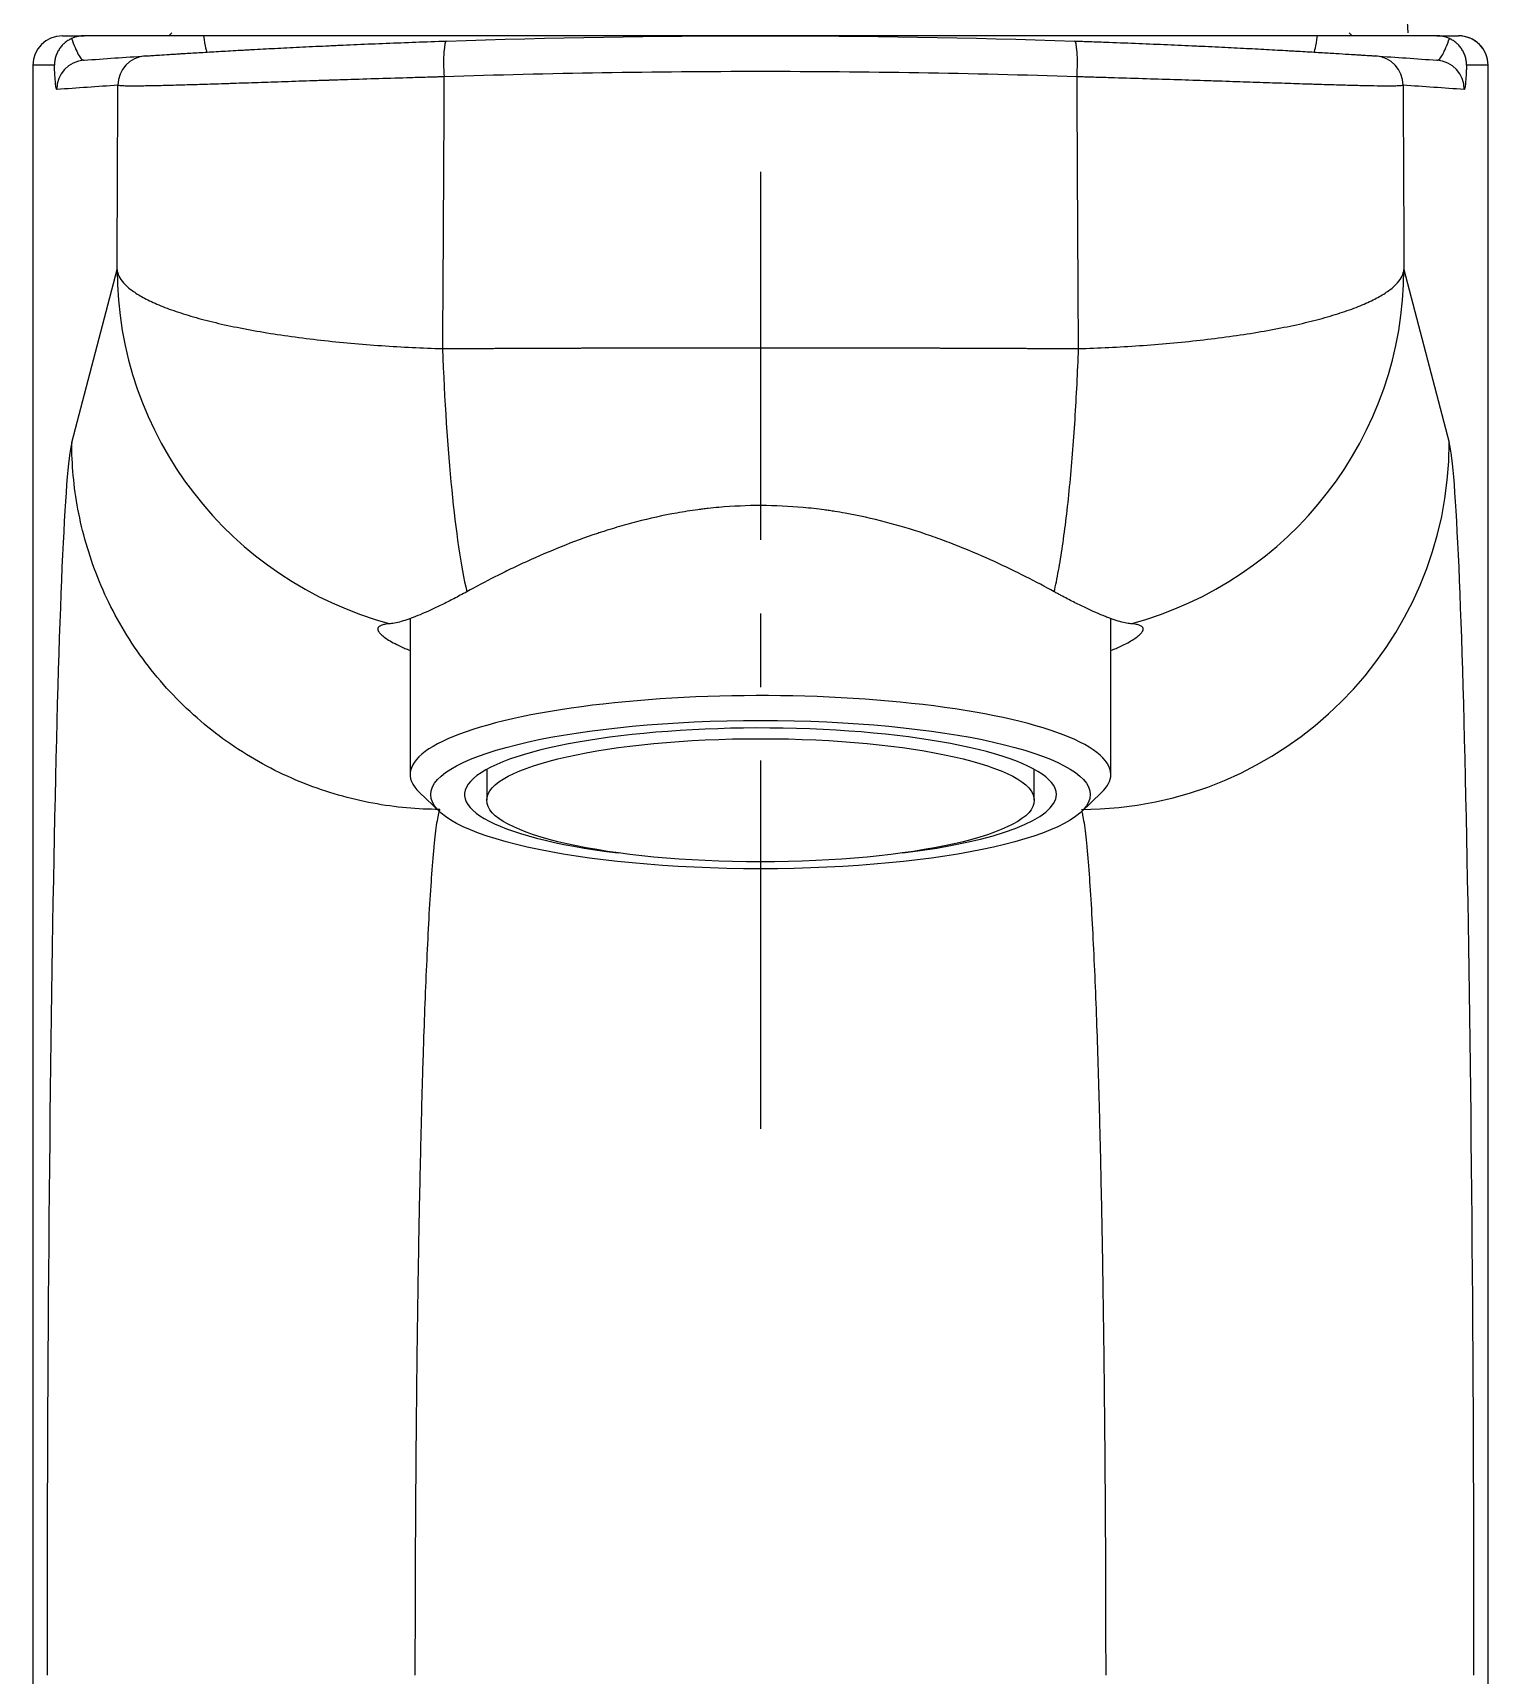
# Model space of a CAD drawing. Extents: x 0 to 790, y 0 to 579.
# Drawn here: x 157.4 to 206.8, y 336.1 to 391.9 of the extents above; entities that cross this region are included whole.
import ezdxf

# ---------------------------------------------------------------- set-up
doc = ezdxf.new("R2010")
doc.units = 0
doc.header["$LTSCALE"] = 10
doc.header["$MEASUREMENT"] = 0
doc.linetypes.add('CENTER', pattern=[2, 1.25, -0.25, 0.25, -0.25])
doc.layers.add('1', color=7, linetype='CONTINUOUS')

msp = doc.modelspace()

# ---------------------------------------------------------------- linework, layer by layer
at = {"layer": '1', "color": 7, "linetype": 'Continuous', "lineweight": -3}
for p, q in [((158.416, 391.788), (159.155, 391.788)), ((162.029, 391.788), (162.129, 391.888)), ((202.229, 391.788), (202.129, 391.888)), ((205.104, 391.788), (205.843, 391.788)), ((157.413, 390.788), (157.413, 273.789)), ((157.413, 390.788), (157.416, 390.788)), ((158.145, 390.788), (157.416, 390.788)), ((157.416, 390.788), (157.416, 273.789)), ((206.842, 390.788), (206.113, 390.788)), ((206.842, 390.788), (206.845, 390.788)), ((206.842, 273.789), (206.842, 390.788)), ((206.845, 273.789), (206.845, 390.788)), ((158.734, 377.973), (160.274, 383.854)), ((203.985, 383.854), (205.524, 377.973)), ((170.229, 372.001), (170.229, 366.704)), ((194.029, 366.704), (194.029, 372.006)), ((172.829, 366.879), (172.829, 365.827)), ((191.429, 365.827), (191.429, 366.879)), ((170.551, 366.086), (171.232, 365.44)), ((193.027, 365.44), (193.708, 366.086))]:
    msp.add_line(p, q, dxfattribs=at)
at = {"layer": '1', "color": 1, "linetype": 'CENTER', "lineweight": -3}
msp.add_line((182.129, 387.173), (182.129, 354.477), dxfattribs=at)
at = {"layer": '1', "color": 7, "linetype": 'Continuous', "lineweight": -3}
for centre, radius, start, end in [((182.129, 390.528), 22.042, 3.5395, 11.4106), ((158.413, 390.788), 1, 90, 180), ((205.845, 390.788), 1, 0, 90)]:
    msp.add_arc(centre, radius, start, end, dxfattribs=at)
for centre, major_axis, ratio, start_param, end_param in [((158.416, 390.788), (0, 1), 0.999763, 0, 1.570796), ((163.046, 396.227), (-0.294, 4.991), 0.042653, 2.663795, 3.141593), ((171.494, 390.611), (-0.033, 0.999), 0.124846, 0, 1.783444), ((192.765, 390.611), (0.033, 0.999), 0.124846, 4.499741, 6.283185), ((201.213, 396.227), (0.294, 4.991), 0.042653, 3.141593, 3.619391), ((205.843, 390.788), (0, -1), 0.999763, 1.570796, 3.141593), ((159.223, 389.964), (-0.072, 0.997), 0.999762, 0, 1.498925), ((161.304, 390.107), (-0.065, 0.998), 0.999762, 0, 1.505432), ((202.955, 390.107), (-0.065, -0.998), 0.999762, 1.636161, 3.141593), ((205.035, 389.964), (-0.072, -0.997), 0.999762, 1.642668, 3.141593), ((172.771, 383.854), (12.093, -3.165), 0.996327, 3.398473, 4.706868), ((191.488, 383.854), (-12.093, -3.165), 0.996327, 1.576317, 2.884713), ((172.771, 383.854), (0.126, -12.499), 0.120401, 4.927873, 5.778076), ((158.81, 336.117), (0, 42), 0.021759, 0.082949, 1.570796), ((193.027, 377.973), (-12.093, -3.165), 0.996327, 1.315719, 2.884713), ((205.449, 336.117), (0, 42), 0.021759, 4.712389, 6.200236), ((182.129, 366.704), (11.9, 0), 0.224951, 0, 3.374561), ((182.129, 366.021), (10.05, 0), 0.224951, 0, 4.210225), ((182.129, 366.704), (11.9, 0), 0.224951, 6.050217, 6.283185), ((182.129, 366.021), (10.05, 0), 0.224951, 5.214553, 6.283185)]:
    msp.add_ellipse(centre, major_axis=major_axis, ratio=ratio, start_param=start_param, end_param=end_param, dxfattribs=at)
for centre, major_axis in [((182.129, 366.021), (11.2, 0)), ((182.129, 365.827), (9.3, 0))]:
    msp.add_ellipse(centre, major_axis=major_axis, ratio=0.224951, dxfattribs=at)
for points, knots in [([(158.727, 391.695), (158.683, 391.675), (158.642, 391.651), (158.562, 391.599), (158.524, 391.571), (158.479, 391.531), (158.471, 391.523), (158.453, 391.507), (158.445, 391.499), (158.419, 391.473), (158.403, 391.456), (158.357, 391.402), (158.329, 391.364), (158.291, 391.304), (158.279, 391.284), (158.256, 391.242), (158.245, 391.221), (158.216, 391.156), (158.183, 391.068), (158.163, 390.977), (158.153, 390.906), (158.15, 390.883), (158.147, 390.847), (158.146, 390.83), (158.146, 390.812), (158.146, 390.803), (158.146, 390.8), (158.145, 390.794), (158.145, 390.791), (158.145, 390.788)], [0, 0, 0, 0, 0.125, 0.125, 0.25, 0.25, 0.28125, 0.28125, 0.3125, 0.3125, 0.375, 0.375, 0.5, 0.5, 0.5625, 0.5625, 0.625, 0.625, 0.75, 0.875, 0.875, 0.9375, 0.9375, 0.96875, 0.984375, 0.984375, 0.992187, 0.992187, 1, 1, 1, 1]), ([(159.155, 391.788), (159.123, 391.788), (159.091, 391.787), (159.04, 391.782), (159.023, 391.78), (158.989, 391.775), (158.971, 391.772), (158.917, 391.761), (158.88, 391.752), (158.824, 391.734), (158.804, 391.727), (158.766, 391.712), (158.747, 391.704), (158.727, 391.695)], [0, 0, 0, 0, 0.25, 0.25, 0.375, 0.375, 0.5, 0.5, 0.75, 0.75, 0.875, 0.875, 1, 1, 1, 1]), ([(158.727, 391.695), (158.768, 391.585), (158.808, 391.483), (158.885, 391.303), (158.923, 391.224), (158.994, 391.093), (159.028, 391.043), (159.092, 390.976), (159.123, 390.959), (159.152, 390.961)], [0, 0, 0, 0, 0.25, 0.25, 0.5, 0.5, 0.75, 0.75, 1, 1, 1, 1]), ([(163.209, 391.788), (163.021, 391.788), (162.835, 391.788), (162.466, 391.788), (162.101, 391.788), (161.566, 391.788), (161.216, 391.788), (160.957, 391.788), (160.871, 391.788), (160.743, 391.788), (160.701, 391.788), (160.616, 391.788), (160.407, 391.788), (160.043, 391.788), (159.583, 391.788), (159.295, 391.788), (159.155, 391.788)], [0, 0, 0, 0, 0.125, 0.125, 0.25, 0.375, 0.5, 0.5, 0.5625, 0.5625, 0.59375, 0.59375, 0.625, 0.75, 0.875, 1, 1, 1, 1]), ([(161.238, 391.105), (161.246, 391.105), (161.269, 391.107), (161.318, 391.11), (161.328, 391.11), (161.351, 391.112), (161.389, 391.114), (161.435, 391.117), (161.537, 391.124), (161.703, 391.135), (161.927, 391.149), (162.116, 391.161), (162.183, 391.165), (162.289, 391.172), (162.343, 391.175), (162.4, 391.178), (162.438, 391.181), (162.457, 391.182), (162.632, 391.193), (162.801, 391.203), (163.162, 391.225), (163.356, 391.236), (163.767, 391.26), (163.985, 391.273), (164.331, 391.292), (164.45, 391.299), (164.602, 391.307), (164.663, 391.31), (164.725, 391.314), (164.819, 391.319), (164.882, 391.322), (165.2, 391.339), (165.726, 391.367), (166.29, 391.395), (166.872, 391.424), (167.172, 391.438), (167.559, 391.456), (167.637, 391.459), (167.755, 391.465), (167.794, 391.466), (167.873, 391.47), (168.072, 391.479), (168.272, 391.488), (168.755, 391.508), (169.409, 391.535), (170.082, 391.561), (170.764, 391.586), (171.11, 391.598), (171.46, 391.61)], [0, 0, 0, 0, 0.0625, 0.0625, 0.078125, 0.078125, 0.09375, 0.125, 0.125, 0.1875, 0.25, 0.25, 0.28125, 0.28125, 0.296875, 0.304688, 0.304688, 0.3125, 0.3125, 0.375, 0.375, 0.4375, 0.4375, 0.5, 0.5, 0.53125, 0.53125, 0.539063, 0.546875, 0.546875, 0.5625, 0.5625, 0.625, 0.6875, 0.6875, 0.75, 0.75, 0.765625, 0.765625, 0.773438, 0.773438, 0.78125, 0.8125, 0.8125, 0.875, 0.9375, 0.9375, 1, 1, 1, 1]), ([(182.129, 391.788), (181.933, 391.788), (181.736, 391.788), (181.343, 391.788), (180.754, 391.788), (180.164, 391.788), (178.984, 391.788), (178.197, 391.788), (175.835, 391.788), (174.259, 391.788), (171.105, 391.788), (169.527, 391.788), (166.369, 391.788), (164.789, 391.788), (163.209, 391.788)], [0, 0, 0, 0, 0.03125, 0.03125, 0.0625, 0.125, 0.125, 0.25, 0.25, 0.5, 0.5, 0.75, 0.75, 1, 1, 1, 1]), ([(201.05, 391.788), (199.469, 391.788), (197.89, 391.788), (194.732, 391.788), (193.154, 391.788), (190, 391.788), (188.424, 391.788), (186.062, 391.788), (185.275, 391.788), (184.095, 391.788), (183.505, 391.788), (182.916, 391.788), (182.522, 391.788), (182.326, 391.788), (182.129, 391.788)], [0, 0, 0, 0, 0.25, 0.25, 0.5, 0.5, 0.75, 0.75, 0.875, 0.875, 0.9375, 0.96875, 0.96875, 1, 1, 1, 1]), ([(192.798, 391.61), (192.974, 391.604), (193.149, 391.598), (193.41, 391.589), (193.497, 391.586), (193.67, 391.58), (193.756, 391.577), (194.185, 391.561), (194.522, 391.548), (195.186, 391.521), (195.512, 391.508), (196.154, 391.48), (196.469, 391.466), (196.856, 391.449), (196.933, 391.445), (197.087, 391.438), (197.163, 391.434), (197.39, 391.424), (197.539, 391.416), (197.977, 391.395), (198.259, 391.381), (198.803, 391.353), (199.065, 391.339), (199.569, 391.312), (199.812, 391.299), (200.102, 391.282), (200.159, 391.279), (200.272, 391.273), (200.44, 391.263), (200.6, 391.254), (200.91, 391.236), (201.296, 391.213), (201.63, 391.193), (201.938, 391.174), (202.079, 391.165), (202.238, 391.155), (202.27, 391.153), (202.33, 391.149), (202.417, 391.144), (202.496, 391.138), (202.642, 391.129), (202.807, 391.118), (202.913, 391.112), (202.99, 391.107), (203.013, 391.105), (203.021, 391.105)], [0, 0, 0, 0, 0.03125, 0.03125, 0.046875, 0.046875, 0.0625, 0.0625, 0.125, 0.125, 0.1875, 0.1875, 0.25, 0.25, 0.265625, 0.265625, 0.28125, 0.28125, 0.3125, 0.3125, 0.375, 0.375, 0.4375, 0.4375, 0.5, 0.5, 0.515625, 0.515625, 0.53125, 0.5625, 0.5625, 0.625, 0.6875, 0.6875, 0.75, 0.75, 0.765625, 0.765625, 0.78125, 0.8125, 0.8125, 0.875, 0.9375, 0.9375, 1, 1, 1, 1]), ([(205.104, 391.788), (204.965, 391.788), (204.821, 391.788), (204.634, 391.788), (204.596, 391.788), (204.52, 391.788), (204.405, 391.788), (204.288, 391.788), (204.052, 391.788), (203.73, 391.788), (203.227, 391.788), (202.877, 391.788), (202.654, 391.788), (202.609, 391.788), (202.52, 391.788), (202.385, 391.788), (202.249, 391.788), (201.976, 391.788), (201.609, 391.788), (201.237, 391.788), (201.05, 391.788)], [0, 0, 0, 0, 0.125, 0.125, 0.15625, 0.15625, 0.1875, 0.25, 0.25, 0.375, 0.5, 0.625, 0.625, 0.65625, 0.65625, 0.6875, 0.75, 0.75, 0.875, 1, 1, 1, 1]), ([(205.532, 391.695), (205.493, 391.713), (205.455, 391.728), (205.398, 391.746), (205.379, 391.751), (205.342, 391.761), (205.324, 391.765), (205.27, 391.776), (205.236, 391.781), (205.185, 391.785), (205.169, 391.787), (205.136, 391.788), (205.12, 391.788), (205.104, 391.788)], [0, 0, 0, 0, 0.25, 0.25, 0.375, 0.375, 0.5, 0.5, 0.75, 0.75, 0.875, 0.875, 1, 1, 1, 1]), ([(205.107, 390.961), (205.136, 390.959), (205.167, 390.976), (205.231, 391.043), (205.265, 391.093), (205.309, 391.174), (205.318, 391.191), (205.336, 391.227), (205.346, 391.246), (205.374, 391.305), (205.393, 391.347), (205.45, 391.483), (205.49, 391.585), (205.532, 391.695)], [0, 0, 0, 0, 0.25, 0.25, 0.5, 0.5, 0.5625, 0.5625, 0.625, 0.625, 0.75, 0.75, 1, 1, 1, 1]), ([(206.113, 390.788), (206.113, 390.791), (206.113, 390.794), (206.113, 390.8), (206.113, 390.803), (206.113, 390.812), (206.112, 390.83), (206.111, 390.847), (206.109, 390.883), (206.106, 390.906), (206.096, 390.977), (206.076, 391.068), (206.043, 391.156), (206.013, 391.221), (206.003, 391.242), (205.98, 391.284), (205.968, 391.304), (205.93, 391.364), (205.902, 391.402), (205.856, 391.456), (205.839, 391.473), (205.814, 391.499), (205.806, 391.507), (205.788, 391.523), (205.779, 391.531), (205.735, 391.571), (205.697, 391.599), (205.617, 391.651), (205.575, 391.675), (205.532, 391.695)], [0, 0, 0, 0, 0.007813, 0.007813, 0.015625, 0.015625, 0.03125, 0.0625, 0.0625, 0.125, 0.125, 0.25, 0.375, 0.375, 0.4375, 0.4375, 0.5, 0.5, 0.625, 0.625, 0.6875, 0.6875, 0.71875, 0.71875, 0.75, 0.75, 0.875, 0.875, 1, 1, 1, 1]), ([(158.224, 389.964), (158.217, 389.963), (158.21, 389.982), (158.197, 390.056), (158.19, 390.11), (158.177, 390.252), (158.169, 390.36), (158.161, 390.492), (158.158, 390.547), (158.156, 390.575), (158.152, 390.663), (158.149, 390.724), (158.145, 390.788)], [0, 0, 0, 0, 0.25, 0.25, 0.5, 0.5, 0.75, 0.8125, 0.8125, 0.875, 0.875, 1, 1, 1, 1]), ([(206.113, 390.788), (206.11, 390.724), (206.107, 390.663), (206.102, 390.576), (206.101, 390.547), (206.098, 390.493), (206.096, 390.466), (206.088, 390.338), (206.082, 390.251), (206.069, 390.11), (206.062, 390.056), (206.049, 389.982), (206.042, 389.963), (206.035, 389.964)], [0, 0, 0, 0, 0.125, 0.125, 0.1875, 0.1875, 0.25, 0.25, 0.5, 0.5, 0.75, 0.75, 1, 1, 1, 1]), ([(171.379, 390.396), (171.376, 390.396), (171.373, 390.395), (171.367, 390.395), (171.358, 390.395), (171.337, 390.394), (171.296, 390.393), (171.213, 390.391), (171.048, 390.386), (170.719, 390.377), (170.44, 390.368), (169.886, 390.352), (169.158, 390.33), (168.449, 390.307), (167.925, 390.291), (167.752, 390.285), (167.537, 390.278), (167.494, 390.277), (167.408, 390.274), (167.366, 390.272), (167.238, 390.268), (167.153, 390.266), (166.734, 390.252), (166.409, 390.241), (165.778, 390.22), (165.168, 390.199), (164.596, 390.18), (164.252, 390.169), (164.184, 390.167), (164.082, 390.163), (164.049, 390.162), (163.982, 390.16), (163.816, 390.154), (163.655, 390.149), (163.28, 390.137), (163.044, 390.13), (162.598, 390.116), (162.388, 390.11), (161.996, 390.1), (161.814, 390.095), (161.624, 390.091), (161.603, 390.091), (161.562, 390.09), (161.501, 390.088), (161.363, 390.086), (161.255, 390.084), (161.049, 390.081), (160.807, 390.079), (160.627, 390.081), (160.516, 390.084), (160.483, 390.085), (160.44, 390.087), (160.426, 390.088), (160.401, 390.09), (160.39, 390.091), (160.358, 390.094), (160.341, 390.096), (160.323, 390.1), (160.315, 390.102), (160.308, 390.104), (160.306, 390.105), (160.305, 390.106), (160.304, 390.106), (160.304, 390.107), (160.304, 390.107), (160.304, 390.107), (160.304, 390.107)], [0, 0, 0, 0, 0.000488, 0.000488, 0.000977, 0.001953, 0.003906, 0.007812, 0.015625, 0.03125, 0.0625, 0.0625, 0.125, 0.1875, 0.1875, 0.21875, 0.21875, 0.226562, 0.226562, 0.234375, 0.234375, 0.25, 0.25, 0.3125, 0.3125, 0.375, 0.4375, 0.4375, 0.453125, 0.453125, 0.460937, 0.460937, 0.46875, 0.5, 0.5, 0.5625, 0.5625, 0.625, 0.625, 0.6875, 0.6875, 0.695312, 0.695312, 0.703125, 0.71875, 0.75, 0.75, 0.8125, 0.875, 0.875, 0.90625, 0.90625, 0.921875, 0.921875, 0.9375, 0.9375, 0.96875, 0.96875, 0.984375, 0.992187, 0.996094, 0.998047, 0.999023, 0.999512, 0.999512, 1, 1, 1, 1]), ([(203.955, 390.107), (203.955, 390.107), (203.955, 390.107), (203.955, 390.107), (203.955, 390.106), (203.954, 390.106), (203.953, 390.105), (203.95, 390.104), (203.944, 390.102), (203.926, 390.097), (203.901, 390.094), (203.839, 390.088), (203.724, 390.082), (203.545, 390.08), (203.387, 390.08), (203.33, 390.08), (203.238, 390.081), (203.207, 390.081), (203.142, 390.082), (203.108, 390.083), (202.935, 390.085), (202.783, 390.088), (202.449, 390.095), (202.268, 390.1), (201.877, 390.11), (201.668, 390.116), (201.332, 390.126), (201.217, 390.13), (201.038, 390.135), (200.977, 390.137), (200.855, 390.141), (200.792, 390.143), (200.478, 390.153), (200.215, 390.162), (199.669, 390.18), (199.385, 390.19), (198.795, 390.209), (198.49, 390.22), (198.015, 390.235), (197.854, 390.241), (197.608, 390.249), (197.525, 390.252), (197.359, 390.257), (197.275, 390.26), (196.856, 390.274), (196.514, 390.285), (195.819, 390.307), (195.466, 390.318), (194.747, 390.341), (194.381, 390.352), (193.917, 390.366), (193.824, 390.368), (193.636, 390.374), (193.542, 390.377), (193.354, 390.382), (193.212, 390.386), (193.046, 390.391), (192.963, 390.393), (192.922, 390.394), (192.901, 390.395), (192.892, 390.395), (192.886, 390.395), (192.883, 390.396), (192.88, 390.396)], [0, 0, 0, 0, 0.000488, 0.000488, 0.000977, 0.001953, 0.003906, 0.007813, 0.015625, 0.03125, 0.0625, 0.0625, 0.125, 0.1875, 0.1875, 0.21875, 0.21875, 0.234375, 0.234375, 0.25, 0.25, 0.3125, 0.3125, 0.375, 0.375, 0.4375, 0.4375, 0.46875, 0.46875, 0.484375, 0.484375, 0.5, 0.5, 0.5625, 0.5625, 0.625, 0.625, 0.6875, 0.6875, 0.71875, 0.71875, 0.734375, 0.734375, 0.75, 0.75, 0.8125, 0.8125, 0.875, 0.875, 0.9375, 0.9375, 0.953125, 0.953125, 0.96875, 0.96875, 0.984375, 0.992187, 0.996094, 0.998047, 0.999023, 0.999512, 0.999512, 1, 1, 1, 1]), ([(160.274, 383.854), (160.281, 383.779), (160.302, 383.704), (160.376, 383.552), (160.428, 383.475), (160.565, 383.32), (160.65, 383.242), (160.853, 383.087), (160.971, 383.009), (161.242, 382.855), (161.395, 382.779), (161.734, 382.628), (161.921, 382.554), (162.326, 382.41), (162.545, 382.339), (163.013, 382.201), (163.262, 382.135), (163.787, 382.007), (164.063, 381.946), (164.639, 381.83), (164.938, 381.774), (165.556, 381.67), (165.875, 381.622), (166.526, 381.532), (166.858, 381.49), (167.533, 381.414), (167.875, 381.379), (168.565, 381.318), (168.912, 381.291), (169.606, 381.243), (169.953, 381.223), (170.644, 381.19), (170.988, 381.176), (171.327, 381.166)], [0, 0, 0, 0, 0.0625, 0.0625, 0.125, 0.125, 0.1875, 0.1875, 0.25, 0.25, 0.3125, 0.3125, 0.375, 0.375, 0.4375, 0.4375, 0.5, 0.5, 0.5625, 0.5625, 0.625, 0.625, 0.6875, 0.6875, 0.75, 0.75, 0.8125, 0.8125, 0.875, 0.875, 0.9375, 0.9375, 1, 1, 1, 1]), ([(192.931, 381.166), (193.271, 381.176), (193.615, 381.19), (194.306, 381.223), (194.653, 381.243), (195.347, 381.291), (195.694, 381.318), (196.383, 381.379), (196.726, 381.414), (197.4, 381.49), (197.733, 381.532), (198.384, 381.622), (198.703, 381.67), (199.321, 381.774), (199.62, 381.83), (200.196, 381.946), (200.472, 382.007), (200.997, 382.135), (201.246, 382.201), (201.714, 382.339), (201.933, 382.41), (202.338, 382.554), (202.525, 382.628), (202.864, 382.779), (203.016, 382.855), (203.288, 383.009), (203.406, 383.087), (203.609, 383.242), (203.694, 383.32), (203.831, 383.475), (203.883, 383.552), (203.957, 383.704), (203.978, 383.779), (203.985, 383.854)], [0, 0, 0, 0, 0.0625, 0.0625, 0.125, 0.125, 0.1875, 0.1875, 0.25, 0.25, 0.3125, 0.3125, 0.375, 0.375, 0.4375, 0.4375, 0.5, 0.5, 0.5625, 0.5625, 0.625, 0.625, 0.6875, 0.6875, 0.75, 0.75, 0.8125, 0.8125, 0.875, 0.875, 0.9375, 0.9375, 1, 1, 1, 1]), ([(171.327, 381.166), (171.377, 381.167), (171.475, 381.167), (171.623, 381.168), (171.771, 381.169), (171.919, 381.169), (172.067, 381.17), (172.215, 381.171), (172.363, 381.172), (172.511, 381.172), (172.659, 381.173), (172.807, 381.174), (172.955, 381.174), (173.103, 381.175), (173.251, 381.176), (173.399, 381.176), (173.547, 381.177), (173.695, 381.178), (173.843, 381.178), (173.991, 381.179), (174.139, 381.18), (174.287, 381.18), (174.435, 381.181), (174.583, 381.181), (174.731, 381.182), (174.879, 381.182), (175.027, 381.183), (175.175, 381.183), (175.323, 381.184), (175.471, 381.184), (175.618, 381.185), (175.766, 381.185), (175.914, 381.186), (176.062, 381.186), (176.21, 381.187), (176.358, 381.187), (176.506, 381.188), (176.654, 381.188), (176.802, 381.188), (176.95, 381.189), (177.098, 381.189), (177.246, 381.19), (177.394, 381.19), (177.542, 381.19), (177.69, 381.191), (177.838, 381.191), (177.986, 381.191), (178.134, 381.192), (178.282, 381.192), (178.43, 381.192), (178.578, 381.192), (178.726, 381.193), (178.874, 381.193), (179.022, 381.193), (179.17, 381.193), (179.318, 381.194), (179.466, 381.194), (179.614, 381.194), (179.762, 381.194), (179.91, 381.194), (180.058, 381.195), (180.206, 381.195), (180.354, 381.195), (180.502, 381.195), (180.65, 381.195), (180.798, 381.195), (180.946, 381.195), (181.094, 381.195), (181.242, 381.195), (181.39, 381.195), (181.537, 381.196), (181.685, 381.196), (181.833, 381.196), (181.981, 381.196), (182.129, 381.196), (182.277, 381.196), (182.425, 381.196), (182.573, 381.196), (182.721, 381.196), (182.869, 381.195), (183.017, 381.195), (183.165, 381.195), (183.313, 381.195), (183.461, 381.195), (183.609, 381.195), (183.757, 381.195), (183.905, 381.195), (184.053, 381.195), (184.201, 381.195), (184.349, 381.194), (184.497, 381.194), (184.645, 381.194), (184.793, 381.194), (184.941, 381.194), (185.089, 381.193), (185.237, 381.193), (185.385, 381.193), (185.533, 381.193), (185.681, 381.192), (185.829, 381.192), (185.977, 381.192), (186.125, 381.192), (186.273, 381.191), (186.421, 381.191), (186.569, 381.191), (186.717, 381.19), (186.865, 381.19), (187.013, 381.19), (187.161, 381.189), (187.309, 381.189), (187.457, 381.188), (187.605, 381.188), (187.753, 381.188), (187.9, 381.187), (188.048, 381.187), (188.196, 381.186), (188.344, 381.186), (188.492, 381.185), (188.64, 381.185), (188.788, 381.184), (188.936, 381.184), (189.084, 381.183), (189.232, 381.183), (189.38, 381.182), (189.528, 381.182), (189.676, 381.181), (189.824, 381.181), (189.972, 381.18), (190.12, 381.18), (190.268, 381.179), (190.416, 381.178), (190.564, 381.178), (190.712, 381.177), (190.86, 381.176), (191.008, 381.176), (191.156, 381.175), (191.304, 381.174), (191.452, 381.174), (191.6, 381.173), (191.748, 381.172), (191.896, 381.172), (192.044, 381.171), (192.192, 381.17), (192.34, 381.169), (192.488, 381.169), (192.635, 381.168), (192.783, 381.167), (192.882, 381.167), (192.931, 381.166)], [0, 0, 0, 0, 0.006881, 0.013761, 0.020639, 0.027516, 0.034392, 0.041267, 0.04814, 0.055013, 0.061884, 0.068754, 0.075622, 0.08249, 0.089356, 0.096222, 0.103086, 0.109949, 0.116812, 0.123673, 0.130533, 0.137392, 0.144251, 0.151108, 0.157964, 0.16482, 0.171674, 0.178528, 0.185381, 0.192233, 0.199084, 0.205935, 0.212784, 0.219633, 0.226481, 0.233329, 0.240175, 0.247021, 0.253866, 0.260711, 0.267555, 0.274398, 0.281241, 0.288083, 0.294925, 0.301766, 0.308606, 0.315446, 0.322286, 0.329125, 0.335964, 0.342802, 0.349639, 0.356477, 0.363314, 0.37015, 0.376987, 0.383822, 0.390658, 0.397493, 0.404328, 0.411163, 0.417998, 0.424832, 0.431666, 0.4385, 0.445334, 0.452167, 0.459001, 0.465834, 0.472667, 0.479501, 0.486334, 0.493167, 0.5, 0.506833, 0.513666, 0.520499, 0.527333, 0.534166, 0.540999, 0.547833, 0.554666, 0.5615, 0.568334, 0.575168, 0.582002, 0.588837, 0.595672, 0.602507, 0.609342, 0.616178, 0.623013, 0.62985, 0.636686, 0.643523, 0.650361, 0.657198, 0.664036, 0.670875, 0.677714, 0.684554, 0.691394, 0.698234, 0.705075, 0.711917, 0.718759, 0.725602, 0.732445, 0.739289, 0.746134, 0.752979, 0.759825, 0.766671, 0.773519, 0.780367, 0.787216, 0.794065, 0.800916, 0.807767, 0.814619, 0.821472, 0.828326, 0.83518, 0.842036, 0.848892, 0.855749, 0.862608, 0.869467, 0.876327, 0.883188, 0.890051, 0.896914, 0.903778, 0.910644, 0.91751, 0.924378, 0.931246, 0.938116, 0.944987, 0.95186, 0.958733, 0.965608, 0.972484, 0.979361, 0.986239, 0.993119, 1, 1, 1, 1]), ([(192.106, 372.908), (192.156, 373.125), (192.204, 373.365), (192.299, 373.886), (192.345, 374.168), (192.433, 374.769), (192.475, 375.088), (192.556, 375.757), (192.594, 376.108), (192.665, 376.833), (192.698, 377.207), (192.759, 377.974), (192.787, 378.365), (192.837, 379.158), (192.86, 379.559), (192.9, 380.362), (192.917, 380.765), (192.931, 381.166)], [0, 0, 0, 0, 0.125, 0.125, 0.25, 0.25, 0.375, 0.375, 0.5, 0.5, 0.625, 0.625, 0.75, 0.75, 0.875, 0.875, 1, 1, 1, 1]), ([(171.232, 365.516), (170.864, 365.517), (170.489, 365.534), (169.73, 365.603), (169.346, 365.656), (168.573, 365.8), (168.185, 365.891), (167.408, 366.113), (167.02, 366.245), (166.252, 366.549), (165.871, 366.722), (165.124, 367.108), (164.757, 367.322), (164.043, 367.787), (163.696, 368.04), (163.028, 368.58), (162.708, 368.869), (162.098, 369.476), (161.809, 369.796), (161.266, 370.462), (161.013, 370.807), (160.546, 371.519), (160.332, 371.885), (159.944, 372.63), (159.771, 373.009), (159.466, 373.775), (159.334, 374.162), (159.11, 374.936), (159.019, 375.323), (158.875, 376.094), (158.822, 376.477), (158.752, 377.233), (158.735, 377.606), (158.734, 377.973)], [0, 0, 0, 0, 0.0625, 0.0625, 0.125, 0.125, 0.1875, 0.1875, 0.25, 0.25, 0.3125, 0.3125, 0.375, 0.375, 0.4375, 0.4375, 0.5, 0.5, 0.5625, 0.5625, 0.625, 0.625, 0.6875, 0.6875, 0.75, 0.75, 0.8125, 0.8125, 0.875, 0.875, 0.9375, 0.9375, 1, 1, 1, 1]), ([(192.106, 372.908), (191.8, 373.076), (191.477, 373.247), (190.801, 373.59), (190.447, 373.762), (189.708, 374.1), (189.323, 374.267), (188.87, 374.448), (188.819, 374.468), (188.718, 374.508), (188.667, 374.528), (188.513, 374.587), (188.41, 374.626), (188.099, 374.741), (187.889, 374.814), (187.252, 375.027), (186.818, 375.158), (185.927, 375.39), (185.472, 375.492), (184.887, 375.597), (184.77, 375.617), (184.592, 375.645), (184.533, 375.654), (184.414, 375.671), (184.117, 375.713), (183.819, 375.747), (183.105, 375.813), (182.628, 375.835), (181.673, 375.837), (181.194, 375.815), (180.595, 375.762), (180.475, 375.75), (180.295, 375.73), (180.235, 375.723), (180.116, 375.708), (179.818, 375.67), (179.523, 375.624), (178.824, 375.499), (178.367, 375.399), (177.694, 375.224), (177.472, 375.163), (177.143, 375.065), (176.979, 375.014), (176.816, 374.962), (176.708, 374.927), (176.654, 374.909), (176.17, 374.748), (175.756, 374.595), (174.956, 374.276), (174.571, 374.109), (174.013, 373.854), (173.83, 373.768), (173.562, 373.639), (173.473, 373.595), (173.298, 373.508), (173.211, 373.465), (172.783, 373.248), (172.459, 373.076), (172.153, 372.908)], [0, 0, 0, 0, 0.0625, 0.0625, 0.125, 0.125, 0.1875, 0.1875, 0.195312, 0.195312, 0.203125, 0.203125, 0.21875, 0.21875, 0.25, 0.25, 0.3125, 0.3125, 0.375, 0.375, 0.390625, 0.390625, 0.398437, 0.398437, 0.40625, 0.4375, 0.4375, 0.5, 0.5, 0.5625, 0.5625, 0.578125, 0.578125, 0.585937, 0.585937, 0.59375, 0.625, 0.625, 0.6875, 0.6875, 0.71875, 0.71875, 0.734375, 0.742187, 0.742187, 0.75, 0.75, 0.8125, 0.8125, 0.875, 0.875, 0.90625, 0.90625, 0.921875, 0.921875, 0.9375, 0.9375, 1, 1, 1, 1]), ([(172.153, 372.908), (172.002, 372.825), (171.709, 372.669), (171.434, 372.53), (171.235, 372.432), (171.17, 372.4), (171.074, 372.355), (171.042, 372.34), (170.98, 372.31), (170.825, 372.239), (170.565, 372.125), (170.255, 372.003), (169.981, 371.911), (169.823, 371.869), (169.714, 371.846), (169.679, 371.839), (169.612, 371.829), (169.581, 371.825), (169.551, 371.823)], [0, 0, 0, 0, 0.125, 0.25, 0.25, 0.3125, 0.3125, 0.34375, 0.34375, 0.375, 0.5, 0.625, 0.75, 0.875, 0.875, 0.9375, 0.9375, 1, 1, 1, 1]), ([(194.708, 371.823), (194.649, 371.828), (194.518, 371.848), (194.282, 371.909), (194.099, 371.971), (193.976, 372.016), (193.951, 372.025), (193.9, 372.045), (193.823, 372.075), (193.742, 372.107), (193.577, 372.176), (193.345, 372.278), (192.966, 372.458), (192.692, 372.597), (192.478, 372.708), (192.369, 372.765), (192.258, 372.826), (192.182, 372.866), (192.144, 372.887), (192.106, 372.908)], [0, 0, 0, 0, 0.125, 0.25, 0.375, 0.375, 0.40625, 0.40625, 0.4375, 0.5, 0.5, 0.625, 0.75, 0.875, 0.875, 0.9375, 0.96875, 0.96875, 1, 1, 1, 1]), ([(169.551, 371.823), (169.483, 371.818), (169.364, 371.803), (169.235, 371.769), (169.154, 371.721), (169.122, 371.659), (169.133, 371.607), (169.151, 371.571), (169.155, 371.564), (169.164, 371.549), (169.169, 371.542), (169.186, 371.519), (169.2, 371.503), (169.246, 371.453), (169.325, 371.384), (169.491, 371.269), (169.707, 371.147), (169.883, 371.062), (170.027, 370.998), (170.078, 370.976), (170.156, 370.944), (170.183, 370.933), (170.214, 370.921), (170.219, 370.919), (170.223, 370.918)], [0, 0, 0, 0, 0.092687, 0.185374, 0.278061, 0.370748, 0.463435, 0.463435, 0.486607, 0.486607, 0.509778, 0.509778, 0.556122, 0.556122, 0.648809, 0.741496, 0.834183, 0.92687, 0.92687, 0.973213, 0.973213, 0.996385, 0.996385, 1, 1, 1, 1]), ([(194.04, 370.919), (194.042, 370.92), (194.045, 370.921), (194.075, 370.933), (194.102, 370.944), (194.181, 370.976), (194.231, 370.997), (194.376, 371.061), (194.552, 371.146), (194.767, 371.269), (194.934, 371.383), (195.012, 371.453), (195.059, 371.502), (195.079, 371.526), (195.094, 371.549), (195.104, 371.564), (195.108, 371.571), (195.126, 371.607), (195.137, 371.659), (195.105, 371.721), (195.024, 371.769), (194.894, 371.803), (194.776, 371.818), (194.708, 371.823)], [0, 0, 0, 0, 0.002366, 0.002366, 0.025567, 0.025567, 0.071969, 0.071969, 0.164772, 0.257575, 0.350378, 0.443181, 0.443181, 0.489583, 0.512784, 0.512784, 0.535984, 0.535984, 0.628787, 0.721591, 0.814394, 0.907197, 1, 1, 1, 1]), ([(171.232, 365.516), (171.214, 365.468), (171.179, 365.341), (171.129, 365.062), (171.081, 364.702), (171.034, 364.27), (170.99, 363.774), (170.962, 363.406), (170.921, 362.828), (170.894, 362.411), (170.845, 361.53), (170.821, 361.067), (170.777, 360.111), (170.756, 359.618), (170.717, 358.62), (170.699, 358.114), (170.673, 357.354), (170.665, 357.101), (170.653, 356.723), (170.648, 356.533), (170.641, 356.314), (170.638, 356.204), (170.636, 356.149), (170.636, 356.122), (170.635, 356.108), (170.635, 356.101), (170.635, 356.098), (170.635, 356.096), (170.635, 356.095), (170.635, 356.095), (170.635, 356.094), (170.635, 356.094), (170.635, 356.094), (170.615, 355.389), (170.596, 354.655), (170.561, 353.143), (170.544, 352.363), (170.514, 350.767), (170.5, 349.951), (170.475, 348.289), (170.464, 347.444), (170.444, 345.734), (170.435, 344.87), (170.42, 343.129), (170.413, 342.253), (170.403, 340.497), (170.4, 339.617), (170.395, 337.863), (170.393, 336.987), (170.393, 336.117)], [0, 0, 0, 0, 0.03125, 0.0625, 0.09375, 0.125, 0.15625, 0.1875, 0.1875, 0.25, 0.25, 0.3125, 0.3125, 0.375, 0.375, 0.4375, 0.4375, 0.46875, 0.46875, 0.484375, 0.492188, 0.496094, 0.498047, 0.499023, 0.499512, 0.499756, 0.499878, 0.499939, 0.499969, 0.499985, 0.499992, 0.499992, 0.5, 0.5, 0.5625, 0.5625, 0.625, 0.625, 0.6875, 0.6875, 0.75, 0.75, 0.8125, 0.8125, 0.875, 0.875, 0.9375, 0.9375, 1, 1, 1, 1]), ([(193.865, 336.117), (193.865, 336.987), (193.864, 337.862), (193.859, 339.617), (193.855, 340.497), (193.845, 342.252), (193.839, 343.128), (193.824, 344.869), (193.815, 345.734), (193.795, 347.444), (193.784, 348.289), (193.759, 349.95), (193.745, 350.767), (193.715, 352.363), (193.698, 353.143), (193.672, 354.277), (193.663, 354.649), (193.649, 355.199), (193.641, 355.471), (193.633, 355.784), (193.628, 355.939), (193.626, 356.017), (193.625, 356.056), (193.625, 356.075), (193.624, 356.085), (193.624, 356.089), (193.624, 356.092), (193.624, 356.093), (193.624, 356.094), (193.624, 356.094), (193.624, 356.094), (193.624, 356.094), (193.61, 356.595), (193.594, 357.101), (193.56, 358.114), (193.542, 358.62), (193.503, 359.618), (193.482, 360.111), (193.438, 361.067), (193.414, 361.53), (193.364, 362.411), (193.338, 362.828), (193.297, 363.405), (193.269, 363.774), (193.224, 364.27), (193.178, 364.702), (193.13, 365.062), (193.087, 365.299), (193.061, 365.408), (193.051, 365.442)], [0, 0, 0, 0, 0.063395, 0.063395, 0.126791, 0.126791, 0.190186, 0.190186, 0.253582, 0.253582, 0.316977, 0.316977, 0.380373, 0.380373, 0.443768, 0.443768, 0.475466, 0.475466, 0.491315, 0.499239, 0.503201, 0.505183, 0.506173, 0.506668, 0.506916, 0.50704, 0.507102, 0.507133, 0.507148, 0.507156, 0.507156, 0.507164, 0.507164, 0.570559, 0.570559, 0.633955, 0.633955, 0.69735, 0.69735, 0.760746, 0.760746, 0.824141, 0.824141, 0.855839, 0.887536, 0.919234, 0.950932, 0.98263, 1, 1, 1, 1])]:
    msp.add_open_spline(points, degree=3, knots=knots, dxfattribs=at)
for points in [[(171.46, 391.61), (178.573, 391.848), (185.686, 391.848), (192.798, 391.61)], [(159.152, 390.961), (159.847, 391.011), (160.543, 391.059), (161.238, 391.105)], [(203.021, 391.105), (203.716, 391.059), (204.412, 391.011), (205.107, 390.961)], [(192.88, 390.396), (189.296, 390.513), (182.129, 390.631), (174.962, 390.513), (171.379, 390.396)], [(160.304, 390.107), (159.61, 390.061), (158.917, 390.014), (158.224, 389.964)], [(160.274, 383.854), (160.284, 385.938), (160.294, 388.022), (160.304, 390.107)], [(171.379, 390.396), (171.362, 387.319), (171.345, 384.243), (171.327, 381.166)], [(192.931, 381.166), (192.914, 384.243), (192.897, 387.319), (192.88, 390.396)], [(206.035, 389.964), (205.342, 390.014), (204.648, 390.061), (203.955, 390.107)], [(203.955, 390.107), (203.965, 388.022), (203.975, 385.938), (203.985, 383.854)]]:
    msp.add_open_spline(points, degree=3, dxfattribs=at)

doc.saveas('drawing.dxf')
